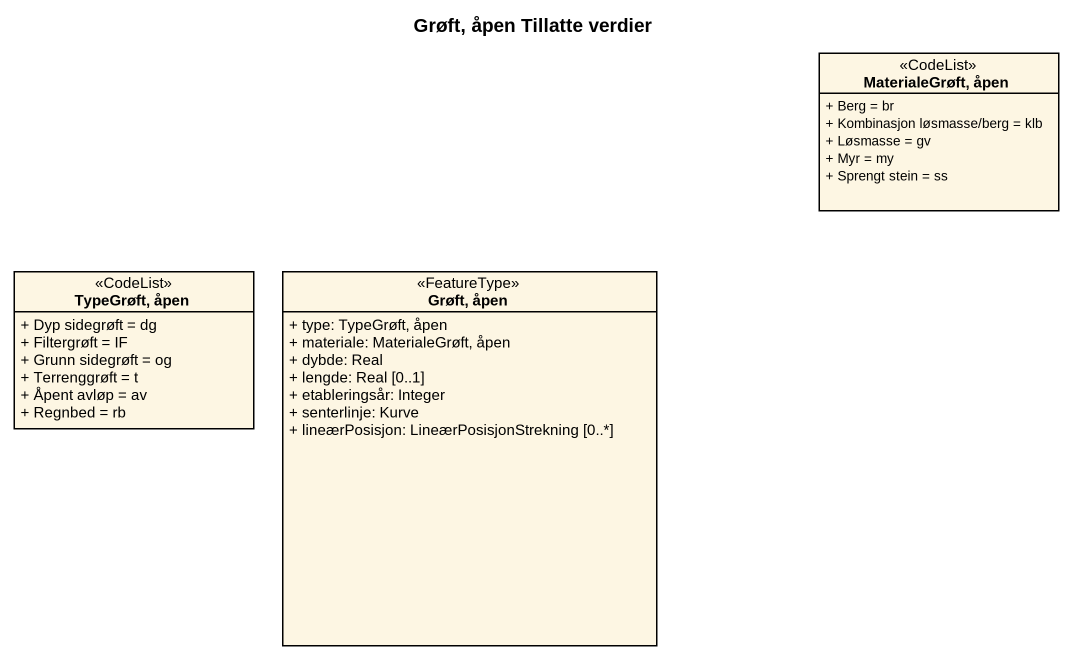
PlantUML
@startuml
title Grøft, åpen Tillatte verdier
hide circle
hide empty members
skinparam classAttributeIconSize 0
class "MaterialeGrøft, åpen" as MaterialeGrøft_åpen <<CodeList>> {
  + Berg = br
  + Kombinasjon løsmasse/berg = klb
  + Løsmasse = gv
  + Myr = my
  + Sprengt stein = ss
}
class "TypeGrøft, åpen" as TypeGrøft_åpen <<CodeList>> {
  + Dyp sidegrøft = dg
  + Filtergrøft = IF
  + Grunn sidegrøft = og
  + Terrenggrøft = t
  + Åpent avløp = av
  + Regnbed = rb
}
class "Grøft, åpen" as Grøft_åpen <<FeatureType>> {
  + type: TypeGrøft, åpen
  + materiale: MaterialeGrøft, åpen
  + dybde: Real
  + lengde: Real [0..1]
  + etableringsår: Integer
  + senterlinje: Kurve
  + lineærPosisjon: LineærPosisjonStrekning [0..*]
}
@enduml
